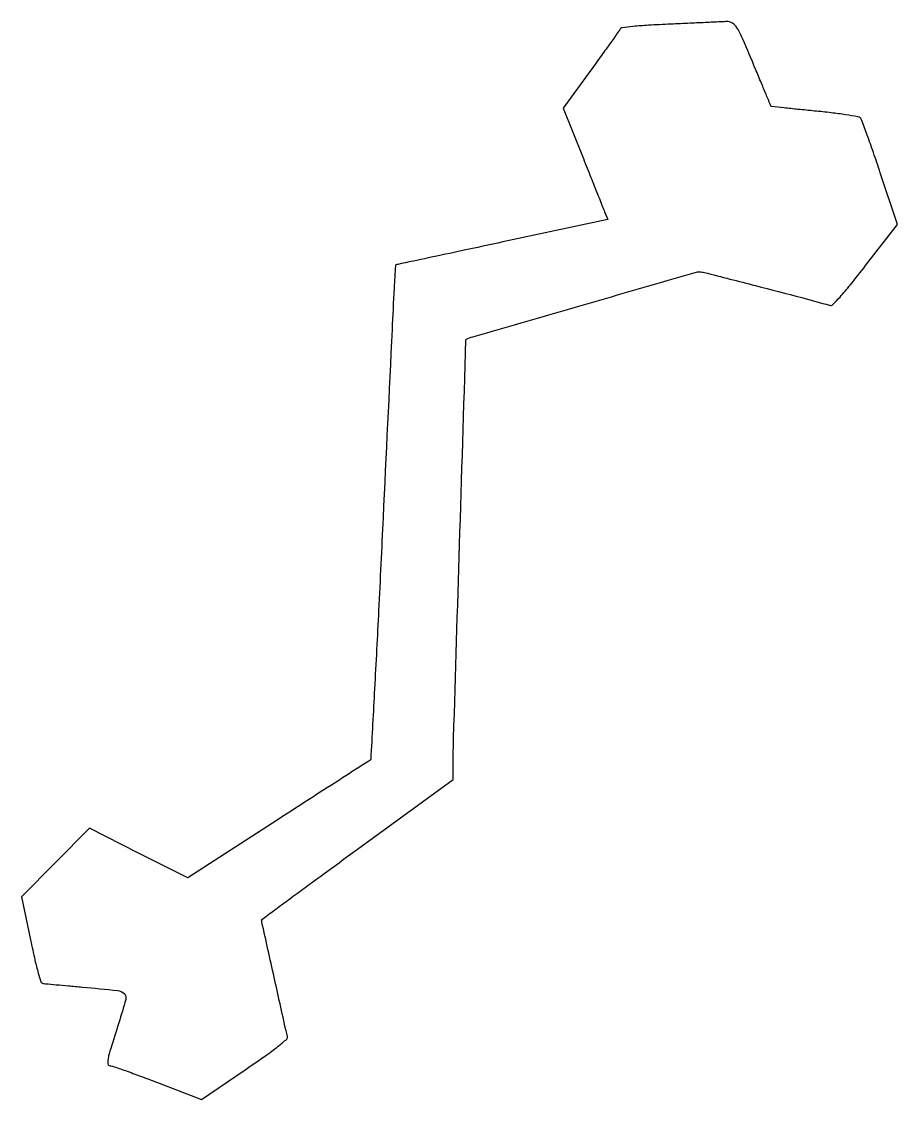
# Model space of a CAD drawing. Extents: x 0 to 357, y 0 to 439.
import ezdxf

# ---------------------------------------------------------------- set-up
doc = ezdxf.new("R2010")
doc.units = 0

msp = doc.modelspace()

# ---------------------------------------------------------------- linework, layer by layer
msp.add_lwpolyline([(264.516549, 437.806857, 0.003524), (255.398292, 437.33644, 0.010651), (249.198368, 436.840037, 0.007756), (244.754337, 436.319006, 0.235643), (243.852501, 435.708539, -0.02616), (243.301607, 434.839912, -0.000461), (240.084014, 430.317886, -0.001159), (236.317814, 425.060996, -0.000773), (231.979342, 419.054477), (220.78678, 403.608954), (228.568933, 384.054477, 0.000166), (231.641441, 376.341542, 0.000222), (234.434803, 369.345152, 0.000154), (236.782556, 363.477665, 0.002315), (237.60972, 361.439657), (238.868353, 358.379314), (196.184176, 349.184264, -0.000252), (179.780467, 345.659201, -0.000412), (165.882233, 342.691844, -0.000031), (153.394686, 340.037248, -0.05494), (152.968108, 339.994607, 0.399827), (152.444621, 339.506365, 0.001476), (151.92937, 330.405279, 0.001521), (151.074736, 313.515911, 0.000038), (147.442159, 237, -0.000592), (145.606232, 199.21198, -0.000983), (143.957865, 167.355819, -0.000043), (142.411978, 138.623449, -0.287376), (142.136743, 138.232576, 0.043358), (141.645558, 137.974183, 0.000041), (130.884489, 131.061145, 0.000422), (118.870393, 123.327431, 0.000259), (104.725349, 114.194726), (67.950698, 90.4243), (47.946002, 100.50295), (27.941307, 110.5816), (14.120622, 96.663726), (0.299938, 82.745853), (3.950358, 65.21086, 0.004144), (5.741744, 56.949592, 0.014572), (7.092506, 51.680815, 0.014148), (8.212728, 48.164382, 0.282494), (9.050389, 47.482193, 0.009521), (10.088304, 47.363589, 0.000299), (14.333552, 46.962763, 0.000582), (19.33916, 46.499048, 0.000404), (25, 45.985891, -0.003546), (39.414678, 44.587799, -0.168653), (42.024968, 43.365479, -0.273133), (42.676367, 40.969293, -0.009843), (39.876259, 31.5, 0.002131), (36.585125, 20.9702, 0.024236), (35.506086, 16.748016, 0.087653), (35.451777, 14.72859, 0.371508), (36.297021, 14, -0.083941), (37.342596, 13.823222, -0.001588), (42.575621, 11.982975, -0.003821), (48.671566, 9.764885, -0.002543), (55.626477, 7.133533), (73.5, 0.267066), (91.256078, 12.326702, 0.00392), (99.56627, 18.066573, 0.013736), (104.786936, 21.951717, 0.012531), (108.209536, 24.789768, 0.29498), (108.540887, 25.943169, -0.018644), (107.93875, 28.237485, -0.000106), (103.088367, 50.013394, -0.000037), (98.092334, 72.47356, -0.054755), (98, 73.314184, -0.238152), (98.106306, 73.524716, -0.000035), (109.452745, 81.894204, -0.000841), (122.038634, 91.143934, -0.000507), (136.988069, 102.068748), (175.976138, 130.5), (175.974632, 137, -0.007769), (176.132706, 147.326388, -0.000068), (178.571413, 226.018874, -0.000002), (181.163763, 309.291575, -0.275558), (181.346247, 309.576969, -0.045663), (183.993981, 310.612679, -0.000084), (229.011172, 323.627737, -0.000054), (274.48906, 336.762325, -0.072103), (276.30136, 337.012355, -0.061131), (278.215146, 336.764158, -0.00025), (298.976858, 331.42787, -0.001345), (317.853872, 326.511726, -0.005621), (329.176233, 323.393961, 0.269841), (330.453797, 323.716343, 0.015208), (333.396634, 326.775173, 0.014668), (337.524424, 331.613415, 0.003905), (343.812581, 339.563841), (356.772695, 356.215632), (349.7646, 377.357816, 0.003004), (346.997167, 385.541709, 0.004558), (344.483708, 392.619913, 0.001808), (342.254745, 398.652233, 0.107749), (341.628252, 399.624868, 0.155543), (340.653864, 400.126318, 0.003931), (335.690799, 400.921187, 0.008048), (329.787964, 401.722042, 0.005358), (323, 402.458266, -0.000815), (316.280688, 403.125335, -0.001343), (310.601974, 403.713855, -0.000101), (305.507361, 404.256711, -0.201661), (305.368423, 404.333398, -0.068075), (305.281944, 404.48014, -0.000044), (303.449328, 408.857311, -0.000545), (301.413102, 413.736935, -0.000333), (299.020101, 419.5, 0.002992), (293.893342, 431.663755, 0.035645), (291.553506, 436.200963, 0.111588), (289.605494, 438.211334, 0.159959), (287.226947, 438.848319, -0.002313), (285.367872, 438.753535, -0.000122), (279.430902, 438.479821, -0.000192), (272.370015, 438.158743, -0.00014)], format="xyb", close=True)

doc.saveas('drawing.dxf')
